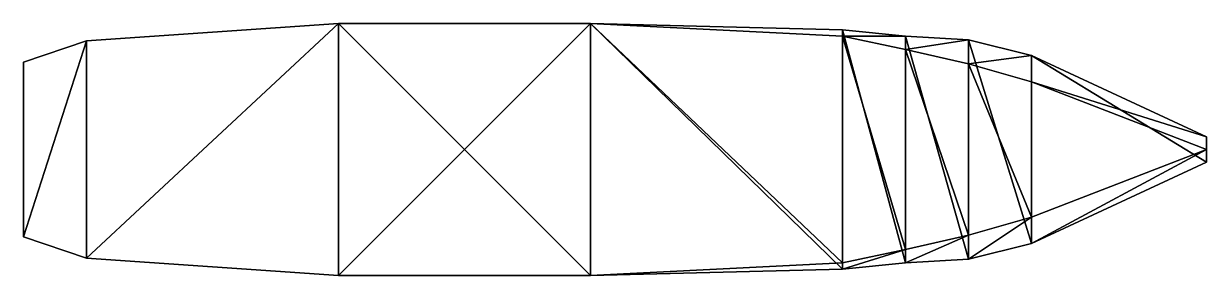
# Model space of a CAD drawing. Extents: x -5.5 to 3.89, y -1 to 1.
import ezdxf

# ---------------------------------------------------------------- set-up
doc = ezdxf.new("R2010")
doc.units = 0
doc.layers.add('Cube', color=15, linetype='CONTINUOUS')

msp = doc.modelspace()

# ---------------------------------------------------------------- linework, layer by layer
at = {"layer": 'Cube', "color": 0}
for points in [[(-5, -0.864029, 2), (-5, 0.864029, 2), (-3, 1, 2)], [(-3, -1, 2), (-5, -0.864029, 2), (-3, 1, 2)], [(-5, 0.864029, 0.211143), (-3, 1, 0.070381), (-3, 1, 2)], [(-5, 0.864029, 2), (-5, 0.864029, 0.211143), (-3, 1, 2)], [(-5, -0.864029, 0.211143), (-3, 1, 0.070381), (-5, 0.864029, 0.211143)], [(-3, -1, 0.070381), (-3, 1, 0.070381), (-5, -0.864029, 0.211143)], [(-3, -1, 2), (-3, 1, 2), (-1, 1, 2)], [(-1, -1, 2), (-3, -1, 2), (-1, 1, 2)], [(-3, 1, 0.070381), (-1, 1), (-1, 1, 2)], [(-3, 1, 2), (-3, 1, 0.070381), (-1, 1, 2)], [(-1, -1), (-1, 1), (-3, 1, 0.070381)], [(-3, -1, 0.070381), (-1, -1), (-3, 1, 0.070381)], [(1, -0.95, 2), (-1, 1, 2), (1, 0.95, 2)], [(-1, -1, 2), (-1, 1, 2), (1, -0.95, 2)], [(-1, 1), (1, 0.9, 0.105572), (1, 0.95, 2)], [(-1, 1, 2), (-1, 1), (1, 0.95, 2)], [(1, -0.9, 0.105572), (1, 0.9, 0.105572), (-1, 1)], [(-1, -1), (1, -0.9, 0.105572), (-1, 1)], [(1, 0.95, 2), (1, 0.9, 0.105572), (1.5, 0.9, 2)], [(1.5, -0.9, 2), (1, 0.95, 2), (1.5, 0.9, 2)], [(1, -0.95, 2), (1, 0.95, 2), (1.5, -0.9, 2)], [(-5.5, 0.693775, 0.281525), (-5, 0.864029, 0.211143), (-5, 0.864029, 2)], [(-5.5, 0.693775, 2), (-5.5, 0.693775, 0.281525), (-5, 0.864029, 2)], [(-5.5, -0.693775, 2), (-5.5, 0.693775, 2), (-5, 0.864029, 2)], [(-5, -0.864029, 2), (-5.5, -0.693775, 2), (-5, 0.864029, 2)], [(-5.5, -0.693775, 0.281525), (-5, 0.864029, 0.211143), (-5.5, 0.693775, 0.281525)], [(-5, -0.864029, 0.211143), (-5, 0.864029, 0.211143), (-5.5, -0.693775, 0.281525)], [(1, 0.9, 0.105572), (1.5, 0.794, 0.219941), (1.5, 0.9, 2)], [(1.5, -0.793988, 0.219941), (1.5, 0.794, 0.219941), (1, 0.9, 0.105572)], [(1, -0.9, 0.105572), (1.5, -0.793988, 0.219941), (1, 0.9, 0.105572)], [(1.5, 0.9, 2), (1.5, 0.794, 0.219941), (2, 0.87, 2)], [(2, -0.870381, 2), (1.5, 0.9, 2), (2, 0.87, 2)], [(1.5, -0.9, 2), (1.5, 0.9, 2), (2, -0.870381, 2)], [(1.5, 0.794, 0.219941), (2, 0.68, 0.387096), (2, 0.87, 2)], [(2, 0.87, 2), (2, 0.68, 0.387096), (2.5, 0.747, 2)], [(2.5, -0.747214, 2), (2, 0.87, 2), (2.5, 0.747, 2)], [(2, -0.870381, 2), (2, 0.87, 2), (2.5, -0.747214, 2)], [(2, -0.68, 0.387096), (2, 0.68, 0.387096), (1.5, 0.794, 0.219941)], [(1.5, -0.793988, 0.219941), (2, -0.68, 0.387096), (1.5, 0.794, 0.219941)], [(-5.5, 0.693775, 0.281525), (-5.5, 0.693775, 2), (-5.5, -0.693775, 2)], [(-5.5, -0.693775, 0.281525), (-5.5, 0.693775, 0.281525), (-5.5, -0.693775, 2)], [(2, 0.68, 0.387096), (2.5, 0.538, 0.633431), (2.5, 0.747, 2)], [(2.5, -0.538416, 0.633431), (2.5, 0.538, 0.633431), (2, 0.68, 0.387096)], [(2, -0.68, 0.387096), (2.5, -0.538416, 0.633431), (2, 0.68, 0.387096)], [(3.888562, -0.1, 1.991344), (2.5, 0.747, 2), (3.888562, 0.1, 1.991344)], [(2.5, -0.747214, 2), (2.5, 0.747, 2), (3.888562, -0.1, 1.991344)], [(2.5, 0.747, 2), (2.5, 0.538, 0.633431), (3.888562, 0.1, 1.991344)], [(2.5, -0.538416, 0.633431), (3.888562, 0, 1.7), (2.5, 0.538, 0.633431)], [(2.5, 0.538, 0.633431), (3.888562, 0, 1.7), (3.888562, 0.1, 1.991344)], [(3.888562, 0, 1.7), (3.888562, -0.1, 1.991344), (3.888562, 0.1, 1.991344)], [(3.888562, 0, 1.7), (3.888562, 0, 1.7), (3.888562, 0.1, 1.991344)], [(2.5, -0.747214, 2), (3.888562, -0.1, 1.991344), (3.888562, 0, 1.7)], [(2.5, -0.538416, 0.633431), (2.5, -0.747214, 2), (3.888562, 0, 1.7)], [(2.5, -0.538416, 0.633431), (3.888562, 0, 1.7), (3.888562, 0, 1.7)], [(2, -0.870381, 2), (2.5, -0.747214, 2), (2.5, -0.538416, 0.633431)], [(2, -0.68, 0.387096), (2, -0.870381, 2), (2.5, -0.538416, 0.633431)], [(-5.5, -0.693775, 2), (-5, -0.864029, 2), (-5, -0.864029, 0.211143)], [(-5.5, -0.693775, 0.281525), (-5.5, -0.693775, 2), (-5, -0.864029, 0.211143)], [(1.5, -0.9, 2), (2, -0.870381, 2), (2, -0.68, 0.387096)], [(1.5, -0.793988, 0.219941), (1.5, -0.9, 2), (2, -0.68, 0.387096)], [(1, -0.95, 2), (1.5, -0.9, 2), (1.5, -0.793988, 0.219941)], [(1, -0.9, 0.105572), (1, -0.95, 2), (1.5, -0.793988, 0.219941)], [(-5, -0.864029, 2), (-3, -1, 2), (-3, -1, 0.070381)], [(-5, -0.864029, 0.211143), (-5, -0.864029, 2), (-3, -1, 0.070381)], [(-1, -1, 2), (1, -0.95, 2), (1, -0.9, 0.105572)], [(-1, -1), (-1, -1, 2), (1, -0.9, 0.105572)], [(-3, -1, 2), (-1, -1, 2), (-1, -1)], [(-3, -1, 0.070381), (-3, -1, 2), (-1, -1)]]:
    msp.add_3dface(points, dxfattribs=at)

doc.saveas('drawing.dxf')
